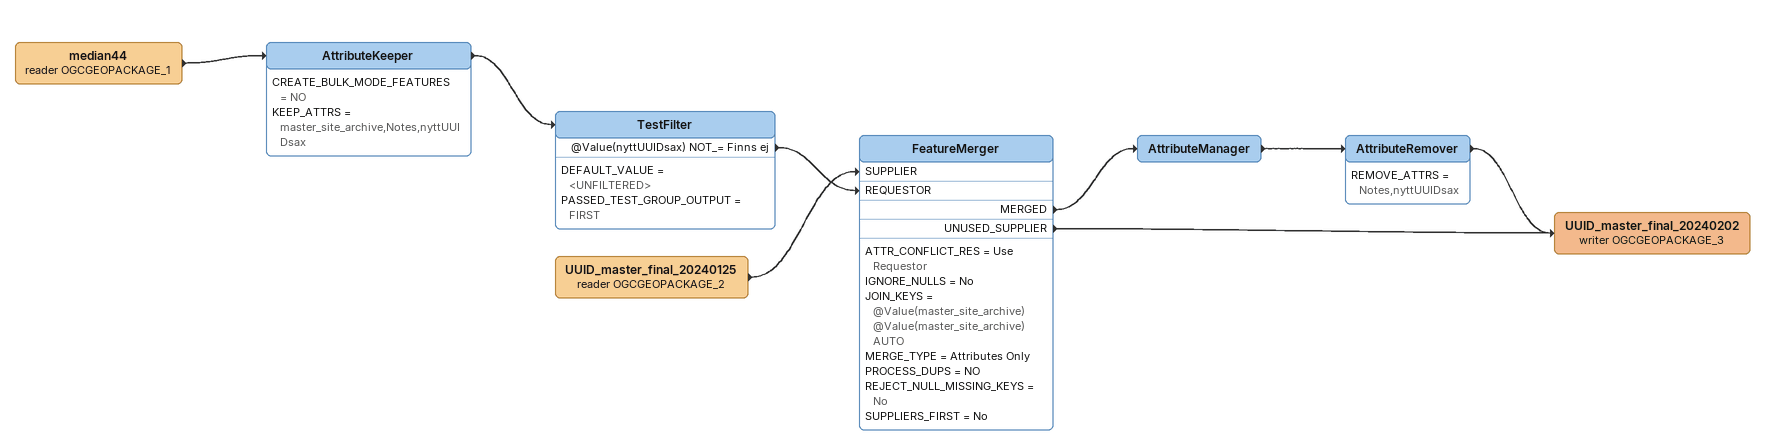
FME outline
median44 (reader OGCGEOPACKAGE_1)
    -> AttributeKeeper
AttributeKeeper
    CREATE_BULK_MODE_FEATURES = NO
    KEEP_ATTRS = master_site_archive,Notes,nyttUUIDsax
    -> TestFilter
TestFilter
    DEFAULT_VALUE = <UNFILTERED>
    PASSED_TEST_GROUP_OUTPUT = FIRST
    @Value(nyttUUIDsax) NOT_= Finns ej -> FeatureMerger [REQUESTOR]
UUID_master_final_20240125 (reader OGCGEOPACKAGE_2)
    -> FeatureMerger [SUPPLIER]
FeatureMerger
    ATTR_CONFLICT_RES = Use Requestor
    IGNORE_NULLS = No
    JOIN_KEYS = @Value(master_site_archive) @Value(master_site_archive) AUTO
    MERGE_TYPE = Attributes Only
    PROCESS_DUPS = NO
    REJECT_NULL_MISSING_KEYS = No
    SUPPLIERS_FIRST = No
    MERGED -> AttributeManager
    UNUSED_SUPPLIER -> UUID_master_final_20240202 (writer OGCGEOPACKAGE_3)
AttributeManager
    -> AttributeRemover
AttributeRemover
    REMOVE_ATTRS = Notes,nyttUUIDsax
    -> UUID_master_final_20240202 (writer OGCGEOPACKAGE_3)
UUID_master_final_20240202 (writer OGCGEOPACKAGE_3)
